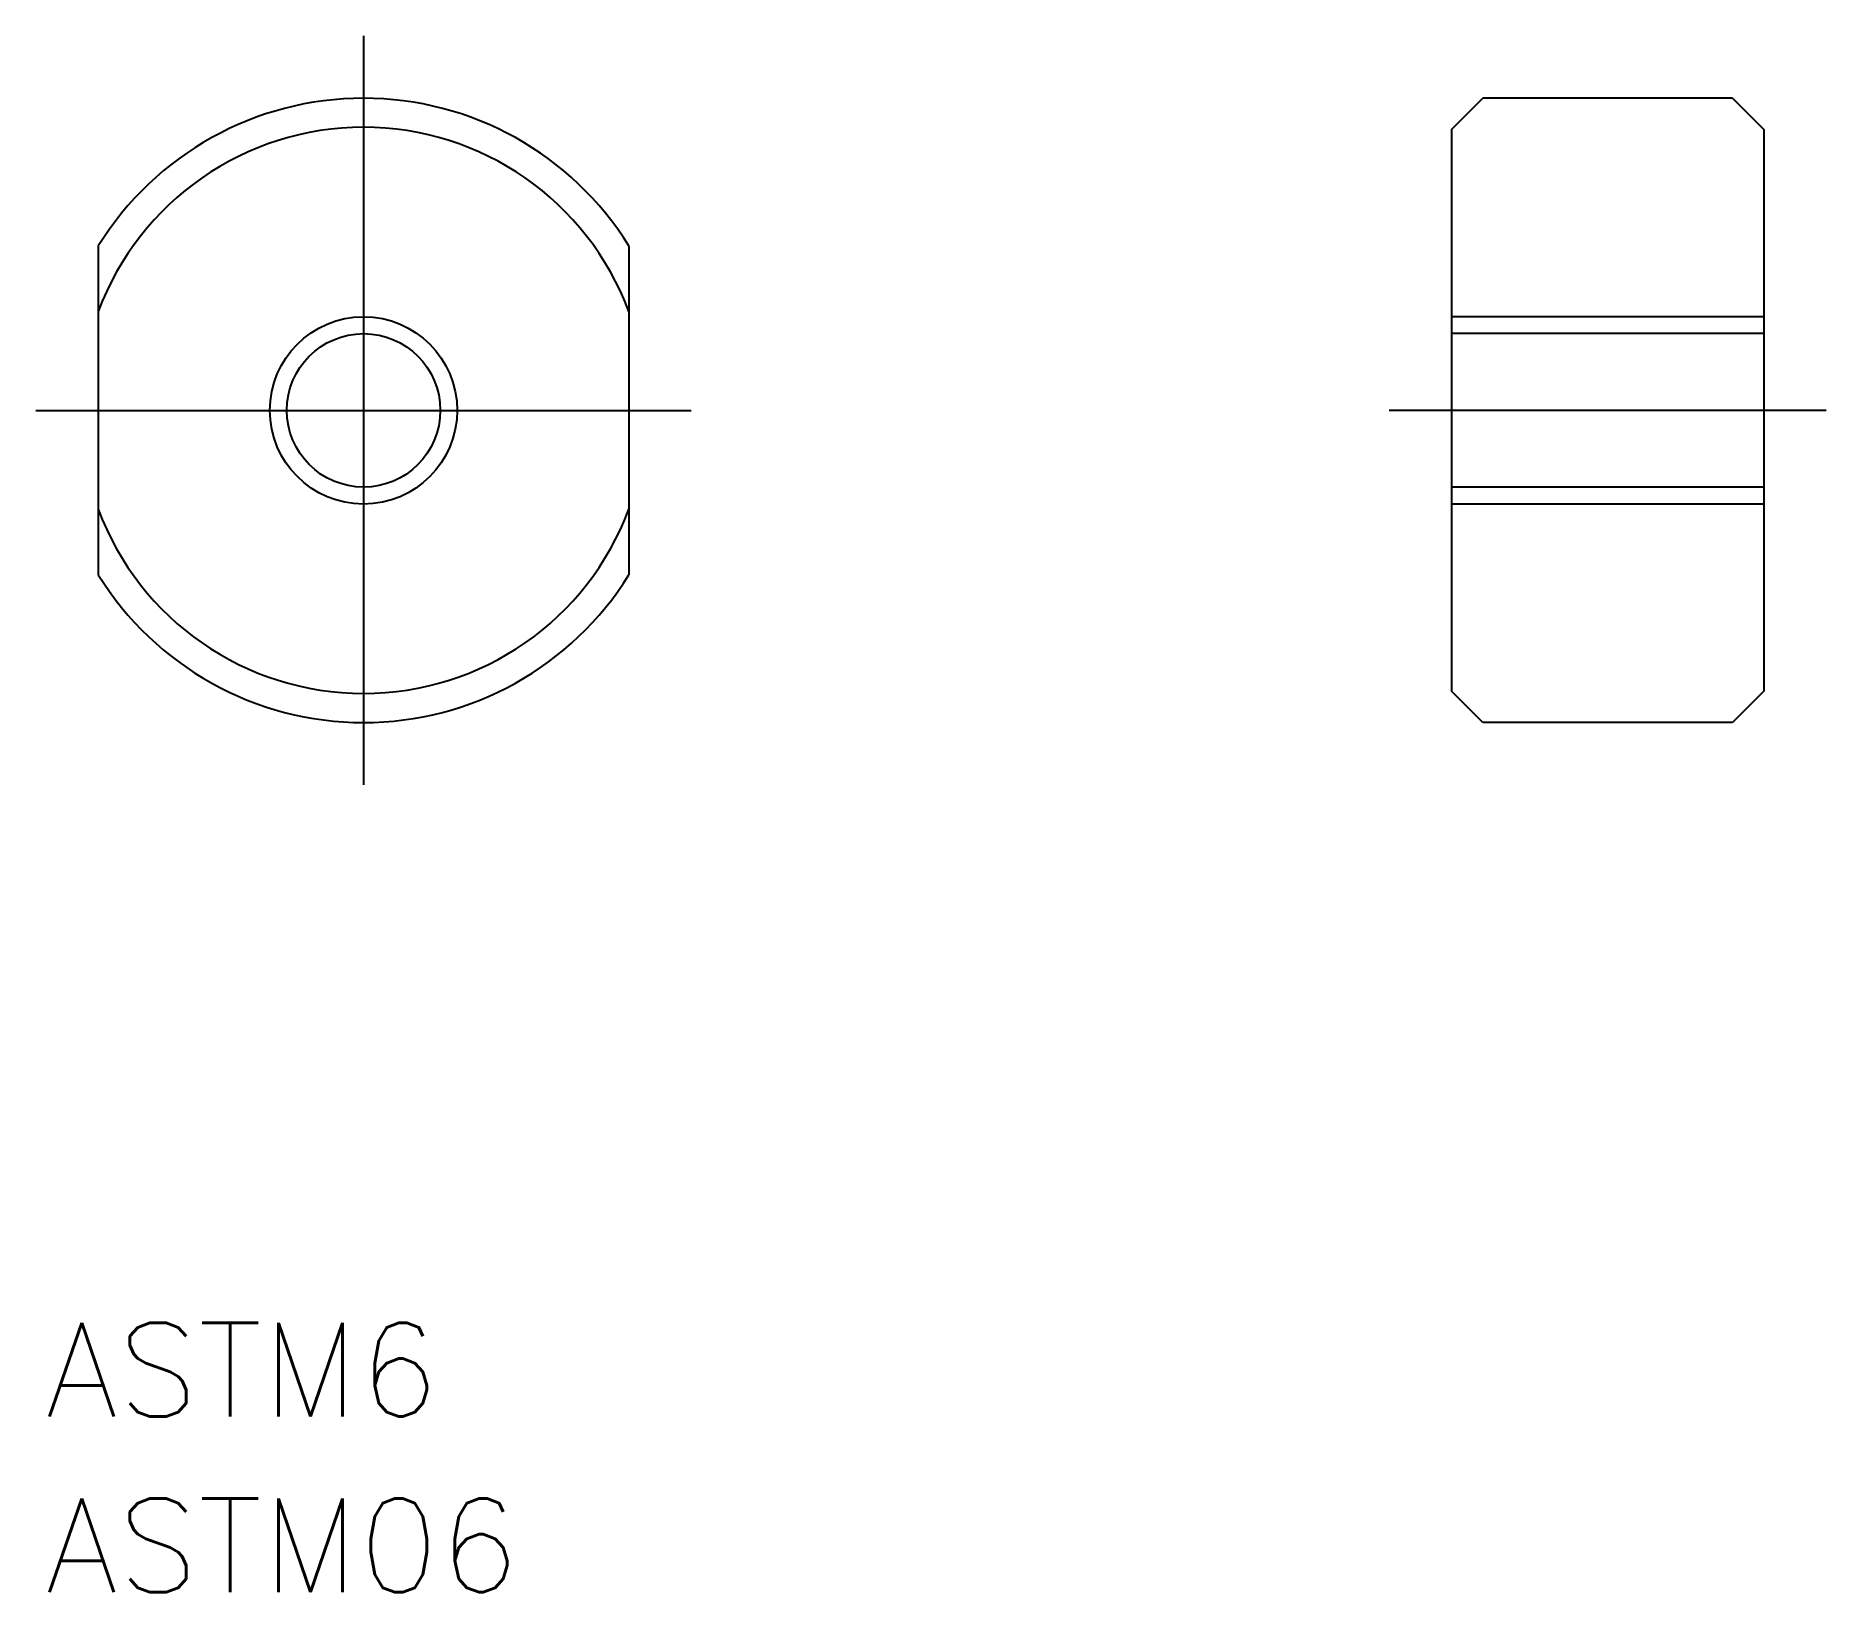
# Model space of a CAD drawing. Extents: x -10.5 to 46.9, y -37.9 to 12.
import ezdxf

# ---------------------------------------------------------------- set-up
doc = ezdxf.new("R2010")
doc.units = 0
doc.linetypes.add('CENTER', pattern=[50.8, 31.75, -6.35, 6.35, -6.35])
doc.layers.get('0').update_dxf_attribs({"linetype": 'CONTINUOUS'})
doc.layers.add('CENTER', color=1, linetype='CENTER')
doc.styles.get("Standard").update_dxf_attribs({"font": 'txt.shx', "height": 3, "bigfont": 'bigfont.shx'})

# ---------------------------------------------------------------- blocks, each defined once
blk = doc.blocks.new('*U2')
at = {"color": 7, "linetype": 'CONTINUOUS'}
blk.add_text('ASTM6', height=3, dxfattribs=at).set_placement((-10.186, -32.235))
blk = doc.blocks.new('*U3')
at = {"color": 7, "linetype": 'CONTINUOUS'}
blk.add_text('ASTM06', height=3, dxfattribs=at).set_placement((-10.186, -37.861))

msp = doc.modelspace()

# ---------------------------------------------------------------- linework, layer by layer
at = {"color": 7, "linetype": 'CONTINUOUS'}
for p, q in [((34.858, 9), (35.858, 10)), ((43.858, 10), (35.858, 10)), ((43.858, 10), (44.858, 9)), ((34.858, 9), (34.858, -9)), ((44.858, 9), (44.858, -9)), ((-8.5, 5.268), (-8.5, -5.268)), ((8.5, 5.268), (8.5, -5.268)), ((44.858, 2.459), (34.858, 2.459)), ((44.858, -2.458), (34.858, -2.458)), ((35.858, -10), (34.858, -9)), ((44.858, -9), (43.858, -10)), ((43.858, -10), (35.858, -10))]:
    msp.add_line(p, q, dxfattribs=at)
at = {"color": 3, "linetype": 'CONTINUOUS'}
for p, q in [((44.858, 3), (34.858, 3)), ((44.858, -3), (34.858, -3))]:
    msp.add_line(p, q, dxfattribs=at)
msp.add_circle((0, 0), 3, dxfattribs=at)
at = {"color": 7, "linetype": 'CONTINUOUS'}
msp.add_circle((0, 0), 2.458, dxfattribs=at)
for radius, start, end in [(10, 31.78833, 148.21167), (9.07, 20.42291, 159.57709), (9.07, 200.42291, 339.57709), (10, 211.78833, 328.21167)]:
    msp.add_arc((0, 0), radius, start, end, dxfattribs=at)
at = {"layer": 'CENTER', "color": 1, "linetype": 'CENTER'}
for p, q in [((0, 12), (0, -12)), ((-10.5, 0), (10.5, 0)), ((46.858, 0), (32.858, 0))]:
    msp.add_line(p, q, dxfattribs=at)

# ---------------------------------------------------------------- block references
at = {"color": 7, "linetype": 'CONTINUOUS'}
for name in ['*U2', '*U3']:
    msp.add_blockref(name, (0, 0), dxfattribs=at)

doc.saveas('drawing.dxf')
